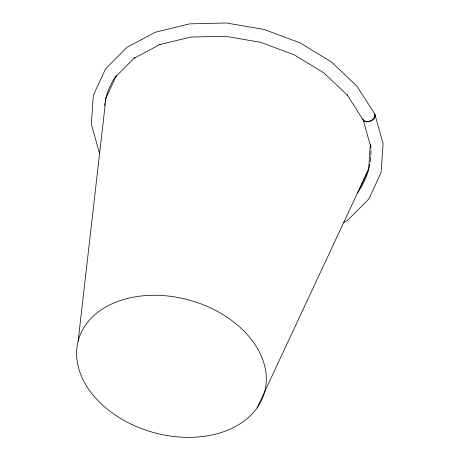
<?xml version="1.0" encoding="UTF-8"?>
<svg xmlns="http://www.w3.org/2000/svg" width="460" height="460" viewBox="0 0 460 460"><rect width="100%" height="100%" fill="white"/><g stroke="black" fill="none" stroke-linecap="round" stroke-linejoin="round"><path stroke-width="0.69" d="M368.535 170.608L370.271 145.136M78.137 341.153L105.961 97.876A136.131 96.594 15.8 0 1 115.84 76.038M105.765 98.457L116.46 75.44M357.972 192.361L368.667 169.343M257.169 407.813A96.652 68.58 15.8 0 0 163.766 295.625A96.652 68.58 15.8 0 0 93.415 395.502A96.652 68.58 15.8 0 0 257.169 407.813L368.805 168.751A136.131 96.594 15.8 0 0 369.851 163.967M115.926 76.555L134.878 57.494M134.084 58.253L160.109 44.419L159.263 44.7L190.733 37.064L225.308 36.248L260.63 42.314L294.291 54.849L324.001 72.996L347.731 95.519L347.179 94.858L363.199 120.031C363.912 121.618 369.897 123.372 363.745 120.445M343.597 222.542L347.346 220.547L368.828 198.99L381.064 172.69L383.094 143.629L374.952 114.58C376.28 119.278 370.133 122.371 366.137 121.59M367.678 121.71C371.209 121.187 375.941 118.134 374.796 114.045L356.931 86.169L331.637 62.163L299.978 42.826L264.097 29.469L226.452 23L189.606 23.868L155.227 32.292L127.087 47.254L105.61 68.81L93.368 95.111L93.236 96.376L91.339 124.165L99.636 153.755M374.129 113.2L374.796 114.045M370.582 146.309L362.923 118.979M368.448 170.091A136.131 96.594 15.8 0 1 357.322 192.861M104.466 105.443A136.131 96.594 15.8 0 1 104.788 103.35M105.179 101.275A136.131 96.594 15.8 0 1 105.788 98.549M370.616 144.037A136.131 96.594 15.8 0 1 370.921 148.344M370.978 150.5A136.131 96.594 15.8 0 1 370.863 155.52M370.766 156.946A136.131 96.594 15.8 0 1 370.202 161.88"/></g></svg>
